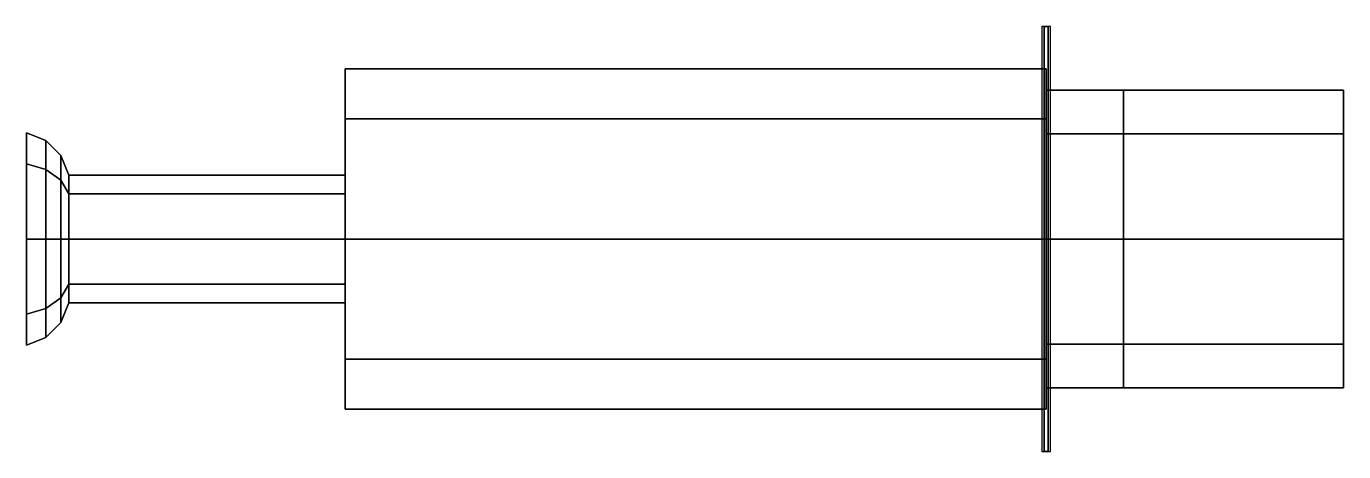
# Model space of a CAD drawing. Extents: x 0 to 31, y -5 to 5.
import ezdxf

# ---------------------------------------------------------------- set-up
doc = ezdxf.new("R2010")
doc.units = 0
for name, color, linetype in [('ACESSORIO', 9, 'CONTINUOUS'), ('CONTORNO', 1, 'CONTINUOUS'), ('FURO', 7, 'CONTINUOUS')]:
    doc.layers.add(name, color=color, linetype=linetype)

msp = doc.modelspace()

# ---------------------------------------------------------------- linework, layer by layer
at = {"layer": 'ACESSORIO'}
for points in [[(7.5, 1.061, 1.061), (7.5, 1.5), (7.5, 4), (7.5, 2.828, 2.828)], [(7.5, 1.061, -1.061), (7.5, 2.828, -2.828), (7.5, 4), (7.5, 1.5)], [(24, 2.828, 2.828), (7.5, 2.828, 2.828), (7.5, 4), (24, 4)], [(24, 2.828, -2.828), (24, 4), (7.5, 4), (7.5, 2.828, -2.828)], [(25.82, 3.5), (25.82, 2.475, 2.475), (24, 2.475, 2.475), (24, 3.5)], [(25.82, 2.475, -2.475), (25.82, 3.5), (24, 3.5), (24, 2.475, -2.475)], [(31, 3.5), (31, 2.475, 2.475), (25.82, 2.475, 2.475), (25.82, 3.5)], [(31, 2.475, -2.475), (31, 3.5), (25.82, 3.5), (25.82, 2.475, -2.475)], [(31, -2.475, 2.475), (31, 0, 3.5), (31, 2.475, 2.475), (31, 3.5)], [(31, -3.5), (31, -2.475, 2.475), (31, 3.5), (31, 2.475, -2.475)], [(7.5, 0, 4), (7.5, 2.828, 2.828), (24, 2.828, 2.828), (24, 0, 4)], [(7.5, 0, 1.5), (7.5, 1.061, 1.061), (7.5, 2.828, 2.828), (7.5, 0, 4)], [(7.5, 0, -4), (7.5, 2.828, -2.828), (7.5, 1.061, -1.061), (7.5, 0, -1.5)], [(7.5, 2.828, -2.828), (7.5, 0, -4), (24, 0, -4), (24, 2.828, -2.828)], [(0.462, 1.636, 1.636), (0, 1.768, 1.768), (0, 2.5), (0.462, 2.314)], [(0.462, 2.314), (0, 2.5), (0, 1.768, -1.768), (0.462, 1.636, -1.636)], [(0, -1.768, 1.768), (0, 0, 2.5), (0, 1.768, 1.768), (0, 2.5)], [(0, -2.5), (0, -1.768, 1.768), (0, 2.5), (0, 1.768, -1.768)], [(0, 2.5), (0, 1.768, 1.768), (0, 0, 2.5), (0, -1.768, 1.768)], [(0, 1.768, -1.768), (0, 2.5), (0, -1.768, 1.768), (0, -2.5)], [(0.814, 1.387, 1.387), (0.462, 1.636, 1.636), (0.462, 2.314), (0.814, 1.962)], [(0.814, 1.962), (0.462, 2.314), (0.462, 1.636, -1.636), (0.814, 1.387, -1.387)], [(25.82, 0, 3.5), (24, 0, 3.5), (24, 2.475, 2.475), (25.82, 2.475, 2.475)], [(25.82, 0, -3.5), (25.82, 2.475, -2.475), (24, 2.475, -2.475), (24, 0, -3.5)], [(25.82, 0, 3.5), (25.82, 2.475, 2.475), (31, 2.475, 2.475), (31, 0, 3.5)], [(31, 0, -3.5), (31, 2.475, -2.475), (25.82, 2.475, -2.475), (25.82, 0, -3.5)], [(31, -3.5), (31, 2.475, -2.475), (31, 0, -3.5), (31, -2.475, -2.475)], [(1, 1.061, 1.061), (0.814, 1.387, 1.387), (0.814, 1.962), (1, 1.5)], [(1, 1.5), (0.814, 1.962), (0.814, 1.387, -1.387), (1, 1.061, -1.061)], [(0, 0, 2.5), (0, 1.768, 1.768), (0.462, 1.636, 1.636), (0.462, 0, 2.314)], [(0, 0, -2.5), (0.462, 0, -2.314), (0.462, 1.636, -1.636), (0, 1.768, -1.768)], [(0, -1.768, -1.768), (0, -2.5), (0, 1.768, -1.768), (0, 0, -2.5)], [(0, 0, -2.5), (0, 1.768, -1.768), (0, -2.5), (0, -1.768, -1.768)], [(0.814, 1.387, 1.387), (0.814, 0, 1.962), (0.462, 0, 2.314), (0.462, 1.636, 1.636)], [(0.462, 0, -2.314), (0.814, 0, -1.962), (0.814, 1.387, -1.387), (0.462, 1.636, -1.636)], [(1, 0, 1.5), (0.814, 0, 1.962), (0.814, 1.387, 1.387), (1, 1.061, 1.061)], [(0.814, 0, -1.962), (1, 0, -1.5), (1, 1.061, -1.061), (0.814, 1.387, -1.387)], [(1, 1.061, 1.061), (1, 1.5), (7.5, 1.5), (7.5, 1.061, 1.061)], [(7.5, 1.061, -1.061), (7.5, 1.5), (1, 1.5), (1, 1.061, -1.061)], [(7.5, 0, -1.5), (1, 0, -1.5), (1, 1.061, -1.061), (7.5, 1.061, -1.061)], [(7.5, 1.061, 1.061), (7.5, 0, 1.5), (1, 0, 1.5), (1, 1.061, 1.061)], [(7.5, 0, -1.5), (7.5, 1.061, -1.061), (1, 1.061, -1.061), (1, 0, -1.5)], [(7.5, 0, -1.5), (7.5, 1.061, -1.061), (1, 1.061, -1.061), (1, 0, -1.5)], [(0.462, -1.636, 1.636), (0, -1.768, 1.768), (0, 0, 2.5), (0.462, 0, 2.314)], [(0, -1.768, -1.768), (0.462, -1.636, -1.636), (0.462, 0, -2.314), (0, 0, -2.5)], [(0.814, -1.387, 1.387), (0.462, -1.636, 1.636), (0.462, 0, 2.314), (0.814, 0, 1.962)], [(0.462, -1.636, -1.636), (0.814, -1.387, -1.387), (0.814, 0, -1.962), (0.462, 0, -2.314)], [(1, -1.061, 1.061), (0.814, -1.387, 1.387), (0.814, 0, 1.962), (1, 0, 1.5)], [(0.814, -1.387, -1.387), (1, -1.061, -1.061), (1, 0, -1.5), (0.814, 0, -1.962)], [(1, -1.061, 1.061), (1, 0, 1.5), (7.5, 0, 1.5), (7.5, -1.061, 1.061)], [(1, 0, -1.5), (1, -1.061, -1.061), (7.5, -1.061, -1.061), (7.5, 0, -1.5)], [(7.5, 0, -1.5), (1, 0, -1.5), (1, -1.061, -1.061), (7.5, -1.061, -1.061)], [(7.5, -2.828, 2.828), (7.5, 0, 4), (24, 0, 4), (24, -2.828, 2.828)], [(7.5, -1.061, 1.061), (7.5, 0, 1.5), (7.5, 0, 4), (7.5, -2.828, 2.828)], [(7.5, 0, -4), (7.5, 0, -1.5), (7.5, -1.061, -1.061), (7.5, -2.828, -2.828)], [(7.5, 0, -4), (7.5, -2.828, -2.828), (24, -2.828, -2.828), (24, 0, -4)], [(7.5, 0, -4), (7.5, -2.828, -2.828), (24, -2.828, -2.828), (24, 0, -4)], [(25.82, -2.475, 2.475), (24, -2.475, 2.475), (24, 0, 3.5), (25.82, 0, 3.5)], [(25.82, -2.475, 2.475), (25.82, 0, 3.5), (31, 0, 3.5), (31, -2.475, 2.475)], [(24, -2.475, -2.475), (25.82, -2.475, -2.475), (25.82, 0, -3.5), (24, 0, -3.5)], [(24, 0, -3.5), (24, -2.475, -2.475), (25.82, -2.475, -2.475), (25.82, 0, -3.5)], [(25.82, -2.475, -2.475), (31, -2.475, -2.475), (31, 0, -3.5), (25.82, 0, -3.5)], [(25.82, 0, -3.5), (25.82, -2.475, -2.475), (31, -2.475, -2.475), (31, 0, -3.5)], [(1, -1.5), (0.814, -1.962), (0.814, -1.387, 1.387), (1, -1.061, 1.061)], [(0.814, -1.387, -1.387), (0.814, -1.962), (1, -1.5), (1, -1.061, -1.061)], [(1, -1.5), (1, -1.061, 1.061), (7.5, -1.061, 1.061), (7.5, -1.5)], [(1, -1.061, -1.061), (1, -1.5), (7.5, -1.5), (7.5, -1.061, -1.061)], [(7.5, -2.828, -2.828), (7.5, -1.061, -1.061), (7.5, -1.5), (7.5, -4)], [(7.5, -4), (7.5, -1.5), (7.5, -1.061, 1.061), (7.5, -2.828, 2.828)], [(0.814, -1.962), (0.462, -2.314), (0.462, -1.636, 1.636), (0.814, -1.387, 1.387)], [(0.814, -1.387, -1.387), (0.462, -1.636, -1.636), (0.462, -2.314), (0.814, -1.962)], [(0.462, -2.314), (0, -2.5), (0, -1.768, 1.768), (0.462, -1.636, 1.636)], [(0.462, -1.636, -1.636), (0, -1.768, -1.768), (0, -2.5), (0.462, -2.314)], [(25.82, -3.5), (24, -3.5), (24, -2.475, 2.475), (25.82, -2.475, 2.475)], [(25.82, -2.475, -2.475), (24, -2.475, -2.475), (24, -3.5), (25.82, -3.5)], [(25.82, -3.5), (25.82, -2.475, 2.475), (31, -2.475, 2.475), (31, -3.5)], [(25.82, -2.475, -2.475), (25.82, -3.5), (31, -3.5), (31, -2.475, -2.475)], [(7.5, -4), (7.5, -2.828, 2.828), (24, -2.828, 2.828), (24, -4)], [(7.5, -2.828, -2.828), (7.5, -4), (24, -4), (24, -2.828, -2.828)]]:
    msp.add_3dface(points, dxfattribs=at)
at = {"layer": 'CONTORNO'}
msp.add_lwpolyline([(23.9, -5), (24.1, -5), (24.1, 5), (23.9, 5), (23.9, -5)], dxfattribs=at)
at = {"layer": 'FURO'}
for points in [[(23.95, 5, -5), (23.95, 5, 5), (23.95, -5, 5), (23.95, -5, -5)], [(23.95, 5, 5), (24.05, 5, 5), (24.05, -5, 5), (23.95, -5, 5)], [(23.95, -5, -5), (24.05, -5, -5), (24.05, 5, -5), (23.95, 5, -5)], [(24.05, 5, -5), (23.95, 5, -5), (23.95, 5, 5), (24.05, 5, 5)], [(23.95, 5, -5), (23.95, 5, 5), (23.95, -5, 5), (23.95, -5, -5)], [(23.95, -5, -5), (24.05, -5, -5), (24.05, 5, -5), (23.95, 5, -5)], [(23.95, 5, -5), (24.05, 5, -5), (24.05, 5, 5), (23.95, 5, 5)], [(23.95, 5, 5), (24.05, 5, 5), (24.05, -5, 5), (23.95, -5, 5)], [(24.05, 5, -5), (24.05, 5, 5), (24.05, -5, 5), (24.05, -5, -5)], [(24.05, -5, -5), (24.05, -5, 5), (24.05, 5, 5), (24.05, 5, -5)], [(24.05, -5, 5), (23.95, -5, 5), (23.95, -5, -5), (24.05, -5, -5)], [(24.05, -5, -5), (23.95, -5, -5), (23.95, -5, 5), (24.05, -5, 5)]]:
    msp.add_3dface(points, dxfattribs=at)

doc.saveas('drawing.dxf')
